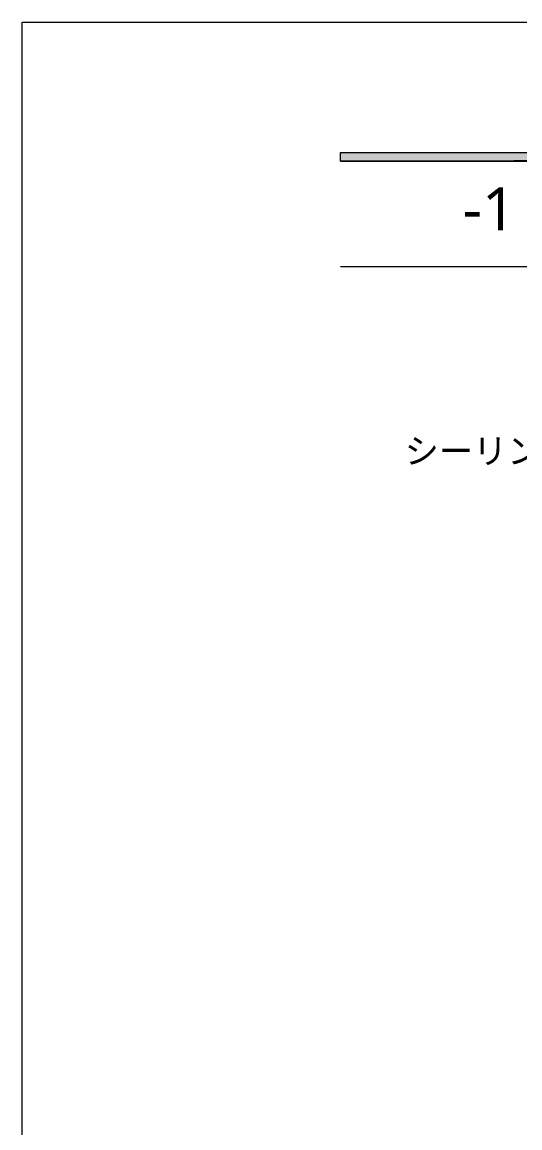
# Model space of a CAD drawing. Header units: millimetres. Extents: x 0 to 420, y 0 to 297.
# Drawn here: x 0.2 to 40.8, y 206.6 to 297 of the extents above; entities that cross this region are included whole.
import ezdxf
from ezdxf.enums import TextEntityAlignment as Align

# ---------------------------------------------------------------- set-up
doc = ezdxf.new("R2010")
doc.units = ezdxf.units.MM
doc.styles.add('kst32b', font='NotoSansJP-Variable.ttf')

msp = doc.modelspace()

# ---------------------------------------------------------------- hatches: boundary and pattern name
h = msp.add_hatch(color=7)
h.paths.add_polyline_path([(394.166, 285.623), (394.166, 286.321), (26.183, 285.623), (394.166, 285.623)])
h.paths.add_polyline_path([(394.166, 286.321), (26.183, 285.623), (26.183, 286.321), (394.166, 286.321)])

# ---------------------------------------------------------------- linework, layer by layer
at = {"lineweight": 13}
msp.add_lwpolyline([(0.191, 0), (0.191, 296.968), (420.158, 296.968), (420.158, 0)], close=True, dxfattribs=at)
at = {"lineweight": 0}
for points in [[(394.166, 285.623), (394.166, 286.321), (26.183, 285.623)], [(394.166, 286.321), (26.183, 285.623), (26.183, 286.321)]]:
    msp.add_lwpolyline(points, close=True, dxfattribs=at)
at = {"lineweight": 13}
msp.add_lwpolyline([(394.166, 276.987), (26.183, 276.987)], dxfattribs=at)

# ---------------------------------------------------------------- texts
at = {"style": 'kst32b'}
for s, height, p, p2 in [('-1', 3.4908, (36.174, 279.971), (40.537, 279.971)), ('シーリング材(10×10)', 2.07913, (31.432, 260.9), (57.422, 260.9))]:
    msp.add_text(s, height=height, dxfattribs=at).set_placement(p, p2, align=Align.FIT)

doc.saveas('drawing.dxf')
